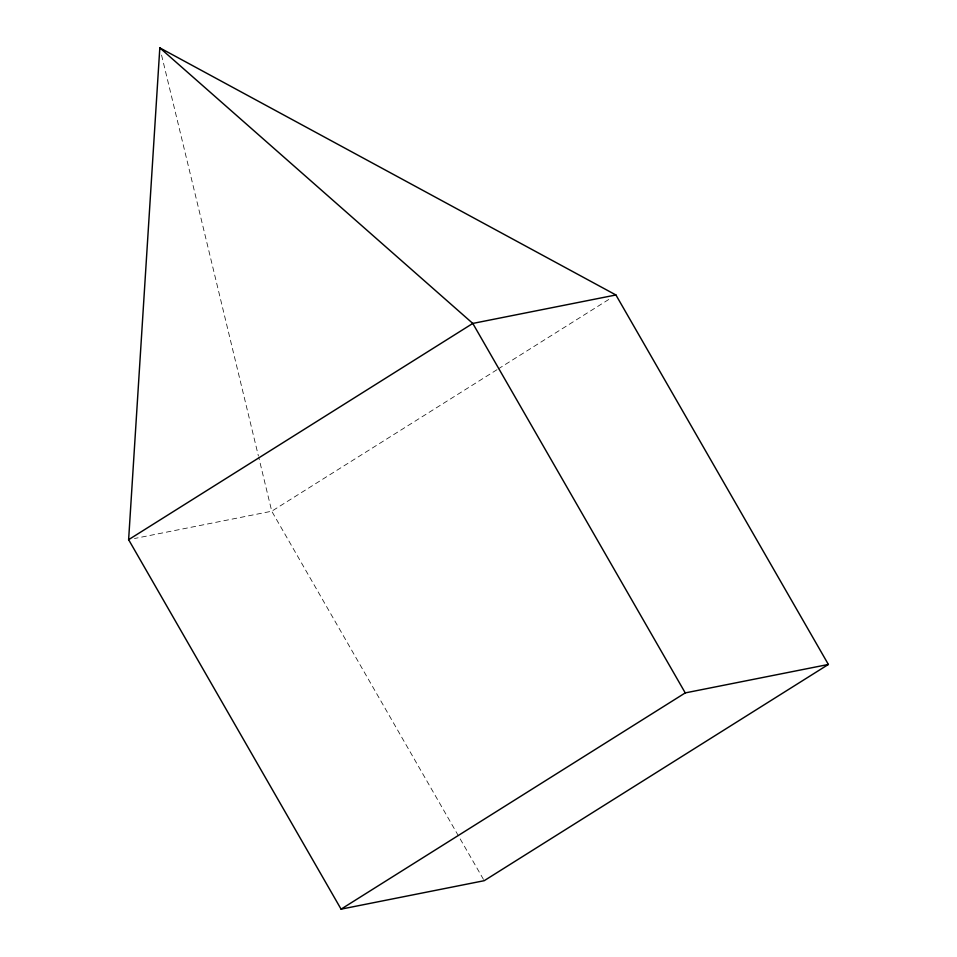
<?xml version="1.0" encoding="UTF-8"?>
<svg xmlns="http://www.w3.org/2000/svg" width="957" height="957" viewBox="0 0 957 957"><rect width="100%" height="100%" fill="white"/><g stroke="black" fill="none" stroke-linecap="round" stroke-linejoin="round"><path stroke-width="0.72" stroke-dasharray="4.79 3.59" d="M496.982 369.713L271.752 511.217L134.459 538.516M498.25 368.912L610.865 298.153M483.464 879.399L271.752 511.217L258.773 457.47M161.566 55.111L258.414 456.022"/><path stroke-width="1.44" d="M128.621 539.676L159.819 47.85L615.925 294.971L828.379 664.457L484.206 880.691L341.075 909.15L128.621 539.676L472.794 323.43L615.925 294.971M341.075 909.15L685.248 692.904L828.379 664.457M159.819 47.85L472.794 323.43L685.248 692.904"/></g></svg>
